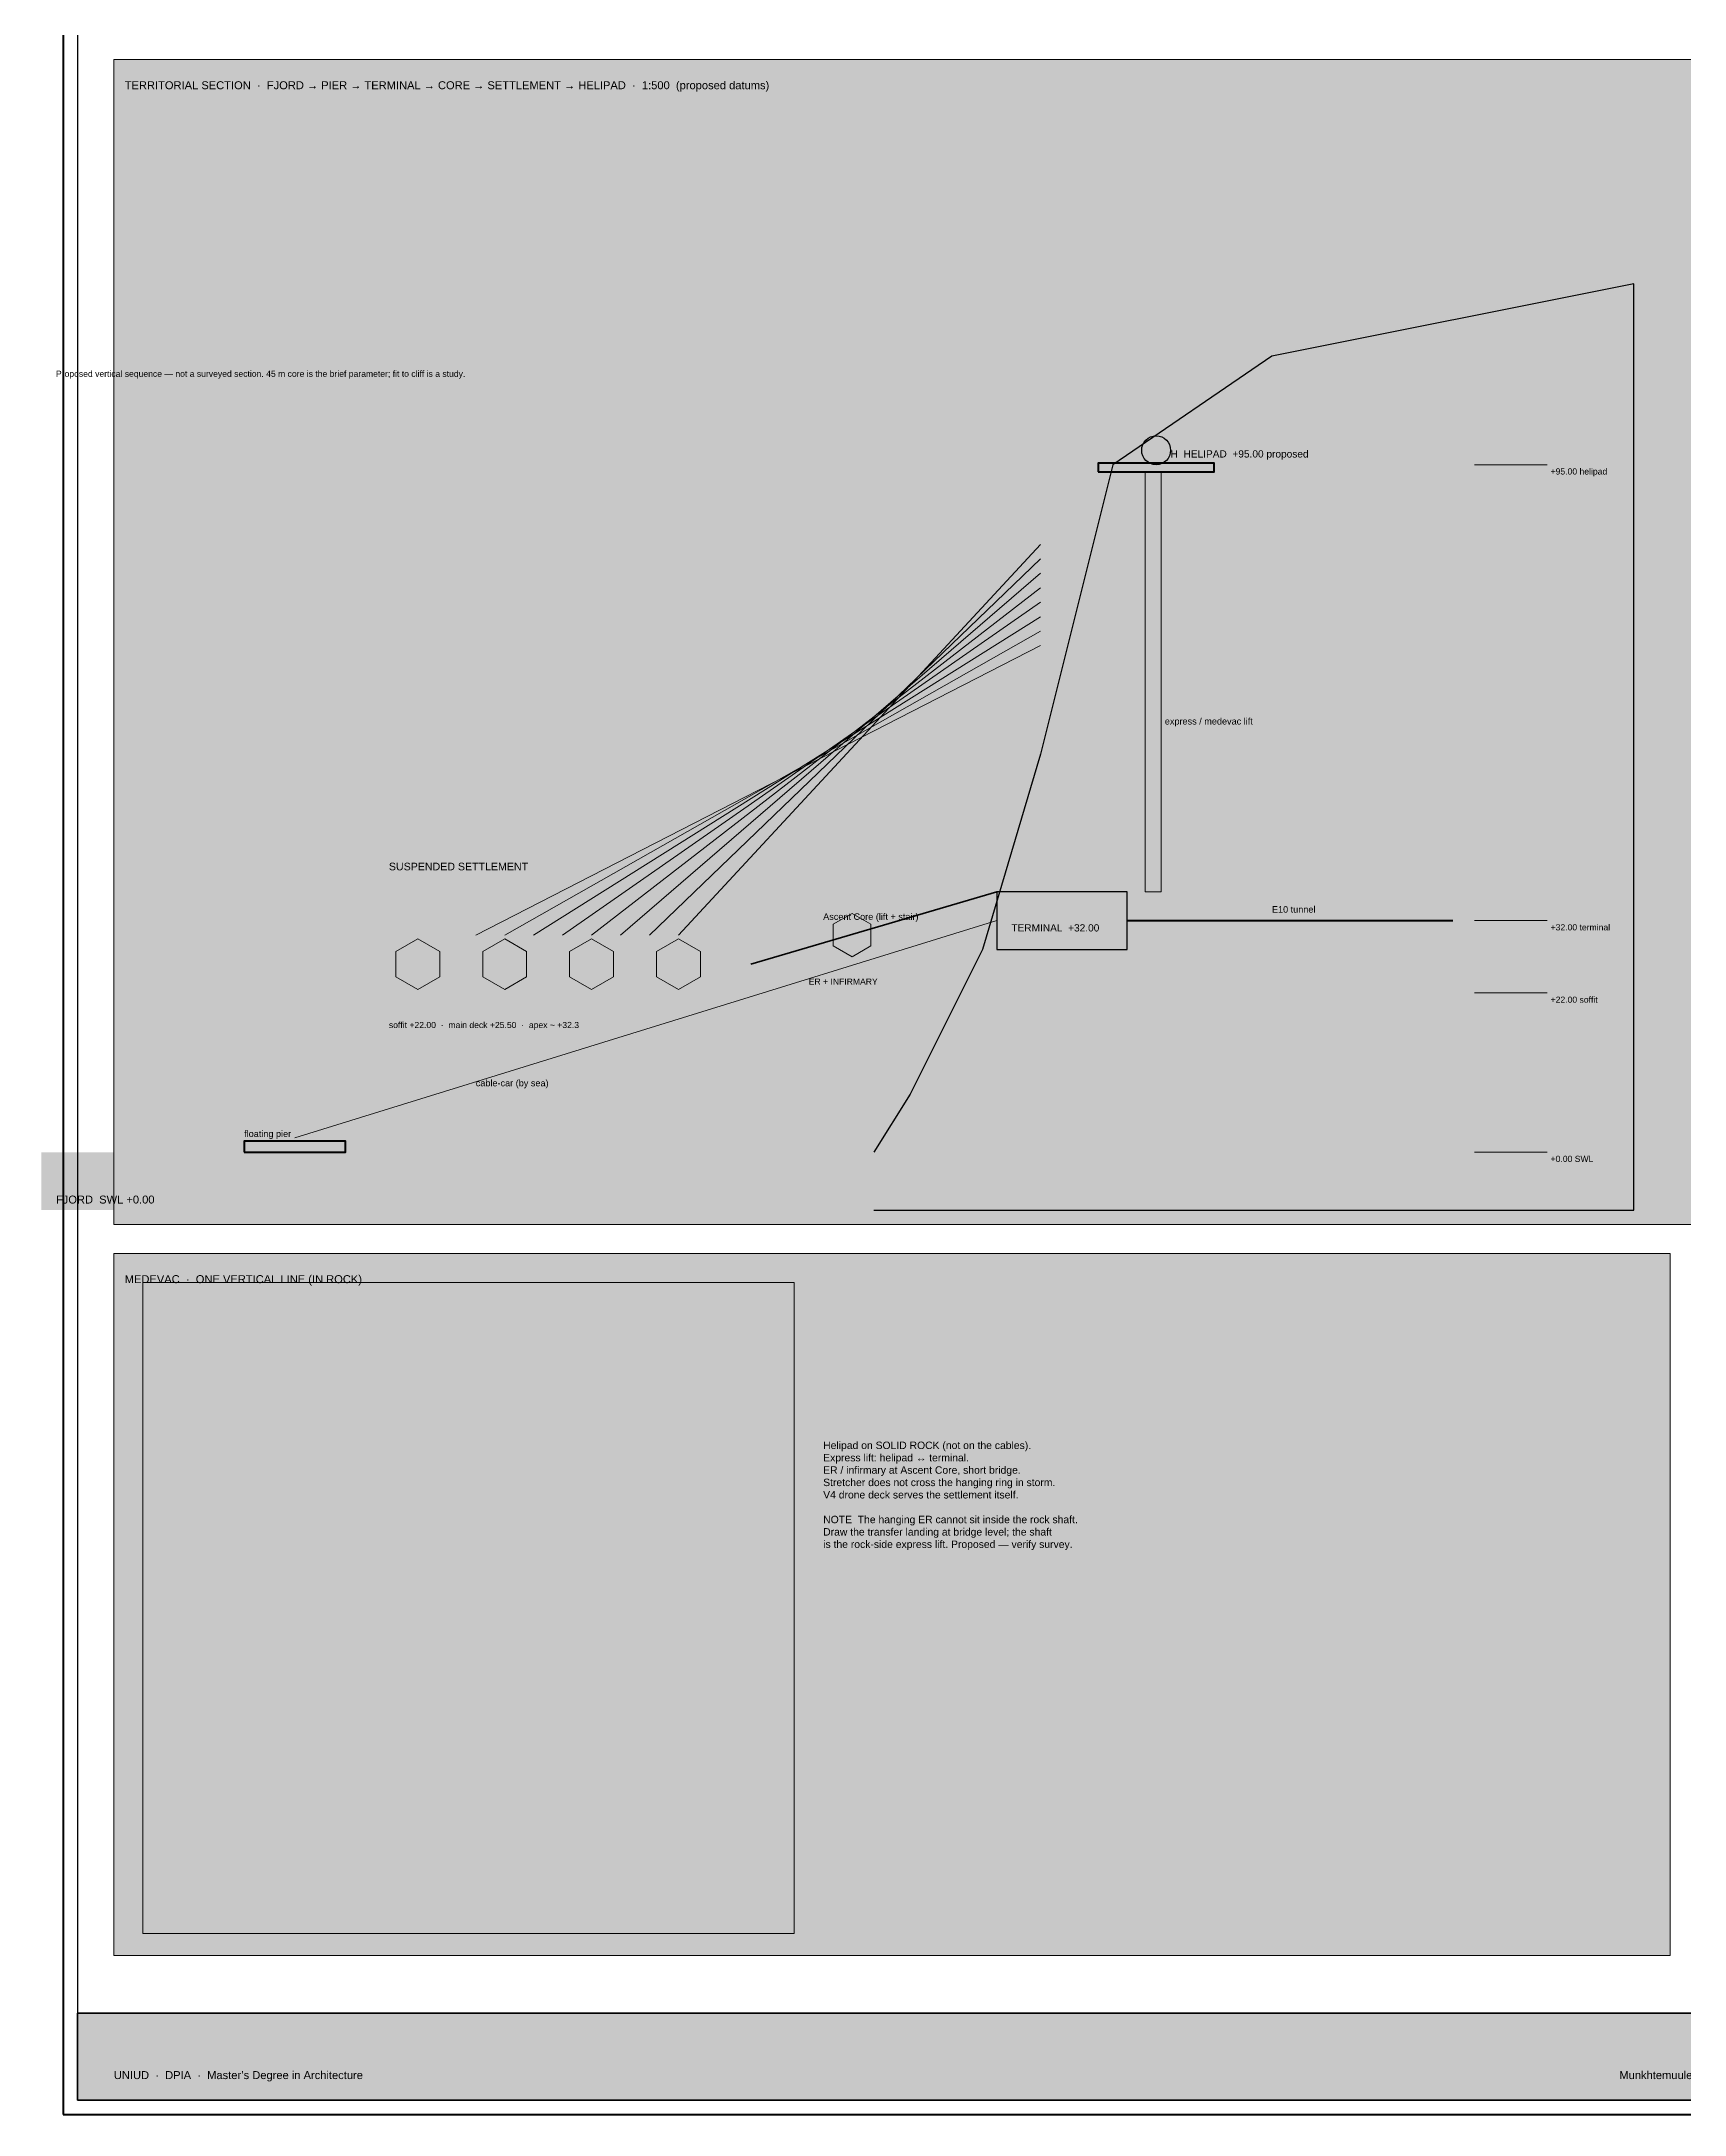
# Model space of a CAD drawing. Header units: millimetres. Extents: x 0 to 4200, y -1100 to 900.
# Drawn here: x 1094 to 1548, y 0 to 573 of the extents above; entities that cross this region are included whole.
import ezdxf

# ---------------------------------------------------------------- set-up
doc = ezdxf.new("R2010")
doc.units = ezdxf.units.MM
for name, color, linetype, lineweight, true_color in [('A-ANNO', 7, 'Continuous', 18, 0x20242a), ('A-DIM', 7, 'Continuous', 13, 0x5a626c), ('A-HATCH', 7, 'Continuous', 9, 0xb4bac0), ('A-RENDER', 7, 'Continuous', 0, 0x20242a), ('A-SHEET', 7, 'Continuous', 50, 0x142030), ('A-TITL', 7, 'Continuous', 35, 0x142030), ('A-WALL', 7, 'Continuous', 40, 0x20242a), ('C-AIR', 7, 'Continuous', 25, 0xc83c78), ('C-ROAD', 7, 'Continuous', 25, 0x8c5a2d), ('C-SEA', 7, 'Continuous', 25, 0x96bed2), ('P-L', 7, 'Continuous', 25, 0xe88c32), ('S-CABLE', 7, 'Continuous', 30, 0x20242a)]:
    doc.layers.add(name, color=color, linetype=linetype, lineweight=lineweight, true_color=true_color)
doc.styles.add('ANNO', font='Arial.ttf')
doc.styles.add('TITLE', font='Arial.ttf')
picture_1 = doc.add_image_def('image5.png', size_in_pixel=(1300, 1300))

msp = doc.modelspace()

# ---------------------------------------------------------------- hatches: boundary and pattern name
at = {"layer": 'A-HATCH', "true_color": 0xfcfdfe}
h = msp.add_hatch(color=7, dxfattribs=at)
h.dxf.hatch_style = 1
h.paths.add_polyline_path([(1114, 246), (1986, 246), (1986, 568), (1114, 568)])
at = {"layer": 'A-HATCH', "true_color": 0xbec2c6}
h = msp.add_hatch(color=7, dxfattribs=at)
h.dxf.hatch_style = 1
h.paths.add_polyline_path([(1324, 250), (1534, 250), (1534, 506), (1434, 486), (1390, 456), (1370, 376), (1354, 322), (1334, 282), (1324, 266)])
at = {"layer": 'A-HATCH', "true_color": 0xd23737}
h = msp.add_hatch(color=7, dxfattribs=at)
h.dxf.hatch_style = 1
h.paths.add_polyline_path([(1386, 454), (1418, 454), (1418, 456.4), (1386, 456.4)])
at = {"layer": 'A-HATCH', "true_color": 0xffd2d2}
h = msp.add_hatch(color=7, dxfattribs=at)
h.dxf.hatch_style = 1
h.paths.add_polyline_path([(1399, 338), (1403.4, 338), (1403.4, 454), (1399, 454)])
at = {"layer": 'A-HATCH', "true_color": 0xffffff}
h = msp.add_hatch(color=7, dxfattribs=at)
h.dxf.hatch_style = 1
h.paths.add_polyline_path([(1358, 322), (1394, 322), (1394, 338), (1358, 338)])
at = {"layer": 'A-HATCH', "true_color": 0x6eb9fa}
h = msp.add_hatch(color=7, dxfattribs=at)
h.dxf.hatch_style = 1
h.paths.add_polyline_path([(1204.06, 321.5), (1198, 325), (1191.94, 321.5), (1191.94, 314.5), (1198, 311), (1204.06, 314.5)])
at = {"layer": 'A-HATCH', "true_color": 0xc8cdd2}
h = msp.add_hatch(color=7, dxfattribs=at)
h.dxf.hatch_style = 1
h.paths.add_polyline_path([(1228.06, 321.5), (1222, 325), (1215.94, 321.5), (1215.94, 314.5), (1222, 311), (1228.06, 314.5)])
at = {"layer": 'A-HATCH', "true_color": 0xffb45a}
h = msp.add_hatch(color=7, dxfattribs=at)
h.dxf.hatch_style = 1
h.paths.add_polyline_path([(1252.06, 321.5), (1246, 325), (1239.94, 321.5), (1239.94, 314.5), (1246, 311), (1252.06, 314.5)])
at = {"layer": 'A-HATCH', "true_color": 0xffaad2}
h = msp.add_hatch(color=7, dxfattribs=at)
h.dxf.hatch_style = 1
h.paths.add_polyline_path([(1276.06, 321.5), (1270, 325), (1263.94, 321.5), (1263.94, 314.5), (1270, 311), (1276.06, 314.5)])
at = {"layer": 'A-HATCH', "true_color": 0x96bed2}
h = msp.add_hatch(color=7, dxfattribs=at)
h.dxf.hatch_style = 1
h.paths.add_polyline_path([(1094, 250), (1314, 250), (1314, 266), (1094, 266)])
at = {"layer": 'A-HATCH', "true_color": 0x285064}
h = msp.add_hatch(color=7, dxfattribs=at)
h.dxf.hatch_style = 1
h.paths.add_polyline_path([(1150, 266), (1178, 266), (1178, 269), (1150, 269)])
at = {"layer": 'A-HATCH', "true_color": 0xfcfdfe}
h = msp.add_hatch(color=7, dxfattribs=at)
h.dxf.hatch_style = 1
h.paths.add_polyline_path([(1114, 44), (1544, 44), (1544, 238), (1114, 238)])
at = {"layer": 'A-HATCH', "true_color": 0x142030}
h = msp.add_hatch(color=7, dxfattribs=at)
h.dxf.hatch_style = 1
h.paths.add_polyline_path([(1104, 4), (1996, 4), (1996, 28), (1104, 28)])

# ---------------------------------------------------------------- linework, layer by layer
at = {"layer": 'A-DIM', "lineweight": 13, "true_color": 0x5a626c}
for p, q in [((1490, 456), (1510, 456)), ((1490, 330), (1510, 330)), ((1490, 310), (1510, 310)), ((1490, 266), (1510, 266))]:
    msp.add_line(p, q, dxfattribs=at)
at = {"layer": 'A-SHEET', "lineweight": 70, "true_color": 0x142030}
msp.add_lwpolyline([(1100, 0), (2000, 0), (2000, 900), (1100, 900)], close=True, dxfattribs=at)
at = {"layer": 'A-SHEET', "lineweight": 25, "true_color": 0x142030}
msp.add_lwpolyline([(1104, 4), (1996, 4), (1996, 896), (1104, 896)], close=True, dxfattribs=at)
at = {"layer": 'A-SHEET', "lineweight": 13, "true_color": 0xb4bac0}
for points in [[(1114, 246), (1986, 246), (1986, 568), (1114, 568)], [(1114, 44), (1544, 44), (1544, 238), (1114, 238)]]:
    msp.add_lwpolyline(points, close=True, dxfattribs=at)
at = {"layer": 'A-SHEET', "true_color": 0xd23737}
msp.add_lwpolyline([(1386, 454), (1418, 454), (1418, 456.4), (1386, 456.4)], close=True, dxfattribs=at)
at = {"layer": 'A-SHEET', "lineweight": 20, "true_color": 0xd23737}
msp.add_lwpolyline([(1399, 338), (1403.4, 338), (1403.4, 454), (1399, 454)], close=True, dxfattribs=at)
at = {"layer": 'A-SHEET', "lineweight": 30, "true_color": 0x142030}
msp.add_lwpolyline([(1358, 322), (1394, 322), (1394, 338), (1358, 338)], close=True, dxfattribs=at)
at = {"layer": 'A-SHEET', "true_color": 0x285064}
msp.add_lwpolyline([(1150, 266), (1178, 266), (1178, 269), (1150, 269)], close=True, dxfattribs=at)
at = {"layer": 'A-TITL'}
msp.add_lwpolyline([(1104, 4), (1996, 4), (1996, 28), (1104, 28)], close=True, dxfattribs=at)
at = {"layer": 'A-WALL', "lineweight": 25, "true_color": 0x6e7378}
msp.add_lwpolyline([(1324, 250), (1534, 250), (1534, 506), (1434, 486), (1390, 456), (1370, 376), (1354, 322), (1334, 282), (1324, 266)], dxfattribs=at)
at = {"layer": 'A-WALL', "lineweight": 20, "true_color": 0x4691d2}
msp.add_lwpolyline([(1204.06, 321.5), (1198, 325), (1191.94, 321.5), (1191.94, 314.5), (1198, 311), (1204.06, 314.5)], close=True, dxfattribs=at)
at = {"layer": 'A-WALL', "lineweight": 20, "true_color": 0xa0a5aa}
msp.add_lwpolyline([(1228.06, 321.5), (1222, 325), (1215.94, 321.5), (1215.94, 314.5), (1222, 311), (1228.06, 314.5)], close=True, dxfattribs=at)
at = {"layer": 'A-WALL', "lineweight": 20, "true_color": 0xe88c32}
msp.add_lwpolyline([(1252.06, 321.5), (1246, 325), (1239.94, 321.5), (1239.94, 314.5), (1246, 311), (1252.06, 314.5)], close=True, dxfattribs=at)
at = {"layer": 'A-WALL', "lineweight": 20, "true_color": 0xe682aa}
msp.add_lwpolyline([(1276.06, 321.5), (1270, 325), (1263.94, 321.5), (1263.94, 314.5), (1270, 311), (1276.06, 314.5)], close=True, dxfattribs=at)
at = {"layer": 'C-AIR', "true_color": 0xd23737}
msp.add_circle((1402, 460), 4, dxfattribs=at)
at = {"layer": 'C-ROAD', "lineweight": 40, "true_color": 0x8c5a2d}
msp.add_line((1394, 330), (1484, 330), dxfattribs=at)
at = {"layer": 'C-SEA', "lineweight": 35, "true_color": 0x2882aa}
msp.add_line((1358, 338), (1290, 318), dxfattribs=at)
at = {"layer": 'C-SEA', "lineweight": 18, "true_color": 0x2882aa}
msp.add_line((1164, 270), (1358, 330), dxfattribs=at)
at = {"layer": 'P-L', "lineweight": 20, "true_color": 0xe88c32}
msp.add_lwpolyline([(1323.2, 329), (1318, 332), (1312.8, 329), (1312.8, 323), (1318, 320), (1323.2, 323)], close=True, dxfattribs=at)
at = {"layer": 'S-CABLE', "lineweight": 13, "true_color": 0x505a64}
for p, q in [((1262, 326), (1370, 430)), ((1270, 326), (1370, 434)), ((1254, 326), (1370, 426)), ((1246, 326), (1370, 422)), ((1230, 326), (1370, 414)), ((1238, 326), (1370, 418)), ((1222, 326), (1370, 410)), ((1214, 326), (1370, 406))]:
    msp.add_line(p, q, dxfattribs=at)

# ---------------------------------------------------------------- texts
at = {"layer": 'A-ANNO', "color": 7, "true_color": 0x142030, "attachment_point": 1, "style": 'TITLE'}
for s, insert, char_height, width in [('TERRITORIAL SECTION  ·  FJORD → PIER → TERMINAL → CORE → SETTLEMENT → HELIPAD  ·  1:500  (proposed datums)', (1117, 562), 2.2, 866), ('SUSPENDED SETTLEMENT', (1190, 346), 2.1, 70), ('TERMINAL  +32.00', (1362, 329), 2, 50), ('MEDEVAC  ·  ONE VERTICAL LINE (IN ROCK)', (1117, 232), 2.2, 424)]:
    msp.add_mtext(s, dxfattribs=dict(at, insert=insert, char_height=char_height, width=width))
at = {"layer": 'A-ANNO', "color": 7, "true_color": 0x5a626c, "char_height": 1.7, "attachment_point": 1, "style": 'ANNO'}
for s, insert, width in [('Proposed vertical sequence — not a surveyed section. 45 m core is the brief parameter; fit to cliff is a study.', (1098, 482), 220), ('+95.00 helipad', (1511, 455), 40), ('+32.00 terminal', (1511, 329), 40), ('+22.00 soffit', (1511, 309), 40), ('+0.00 SWL', (1511, 265), 40)]:
    msp.add_mtext(s, dxfattribs=dict(at, insert=insert, width=width))
at = {"layer": 'A-ANNO', "color": 7, "true_color": 0xd23737, "attachment_point": 1}
for s, insert, char_height, width, style in [('H  HELIPAD  +95.00 proposed', (1406, 460), 2, 70, 'TITLE'), ('express / medevac lift', (1404.4, 386), 1.8, 40, 'ANNO'), ('ER + INFIRMARY', (1306, 314), 1.7, 40, 'TITLE')]:
    msp.add_mtext(s, dxfattribs=dict(at, insert=insert, char_height=char_height, width=width, style=style))
at = {"layer": 'A-ANNO', "color": 7, "true_color": 0x8c5a2d, "insert": (1434, 334), "char_height": 1.8, "width": 40, "attachment_point": 1, "style": 'ANNO'}
msp.add_mtext('E10 tunnel', dxfattribs=at)
at = {"layer": 'A-ANNO', "color": 7, "true_color": 0x2882aa, "char_height": 1.8, "attachment_point": 1, "style": 'ANNO'}
for s, insert, width in [('Ascent Core (lift + stair)', (1310, 332), 55), ('cable-car (by sea)', (1214, 286), 50)]:
    msp.add_mtext(s, dxfattribs=dict(at, insert=insert, width=width))
at = {"layer": 'A-ANNO', "color": 7, "true_color": 0x20242a, "attachment_point": 1, "style": 'ANNO'}
for s, insert, char_height, width in [('soffit +22.00  ·  main deck +25.50  ·  apex ~ +32.3', (1190, 302), 1.7, 90), ('floating pier', (1150, 272), 1.8, 40), ('Helipad on SOLID ROCK (not on the cables).\\PExpress lift: helipad ↔ terminal.\\PER / infirmary at Ascent Core, short bridge.\\PStretcher does not cross the hanging ring in storm.\\PV4 drone deck serves the settlement itself.\\P\\PNOTE  The hanging ER cannot sit inside the rock shaft.\\PDraw the transfer landing at bridge level; the shaft\\Pis the rock-side express lift. Proposed — verify survey.', (1310, 186), 2.05, 225)]:
    msp.add_mtext(s, dxfattribs=dict(at, insert=insert, char_height=char_height, width=width))
at = {"layer": 'A-ANNO', "color": 7, "true_color": 0x14465a, "insert": (1098, 254), "char_height": 2.2, "width": 50, "attachment_point": 1, "style": 'TITLE'}
msp.add_mtext('FJORD  SWL +0.00', dxfattribs=at)
at = {"layer": 'A-TITL', "color": 7, "true_color": 0xffffff, "char_height": 2.2, "attachment_point": 1, "style": 'ANNO'}
for s, insert, width in [('UNIUD  ·  DPIA  ·  Master’s Degree in Architecture', (1114, 12), 420), ('Munkhtemuulen Tumenbayar  ·  A.Y. 2025/26  ·  Lofoten  68.22°N 13.56°E', (1530, 12), 360)]:
    msp.add_mtext(s, dxfattribs=dict(at, insert=insert, width=width))

# ---------------------------------------------------------------- pictures from other files: only their frames are drawn
at = {"layer": 'A-RENDER'}
image = msp.add_image(picture_1, insert=(1122, 50), size_in_units=(180, 180), dxfattribs=at)

doc.saveas('drawing.dxf')
